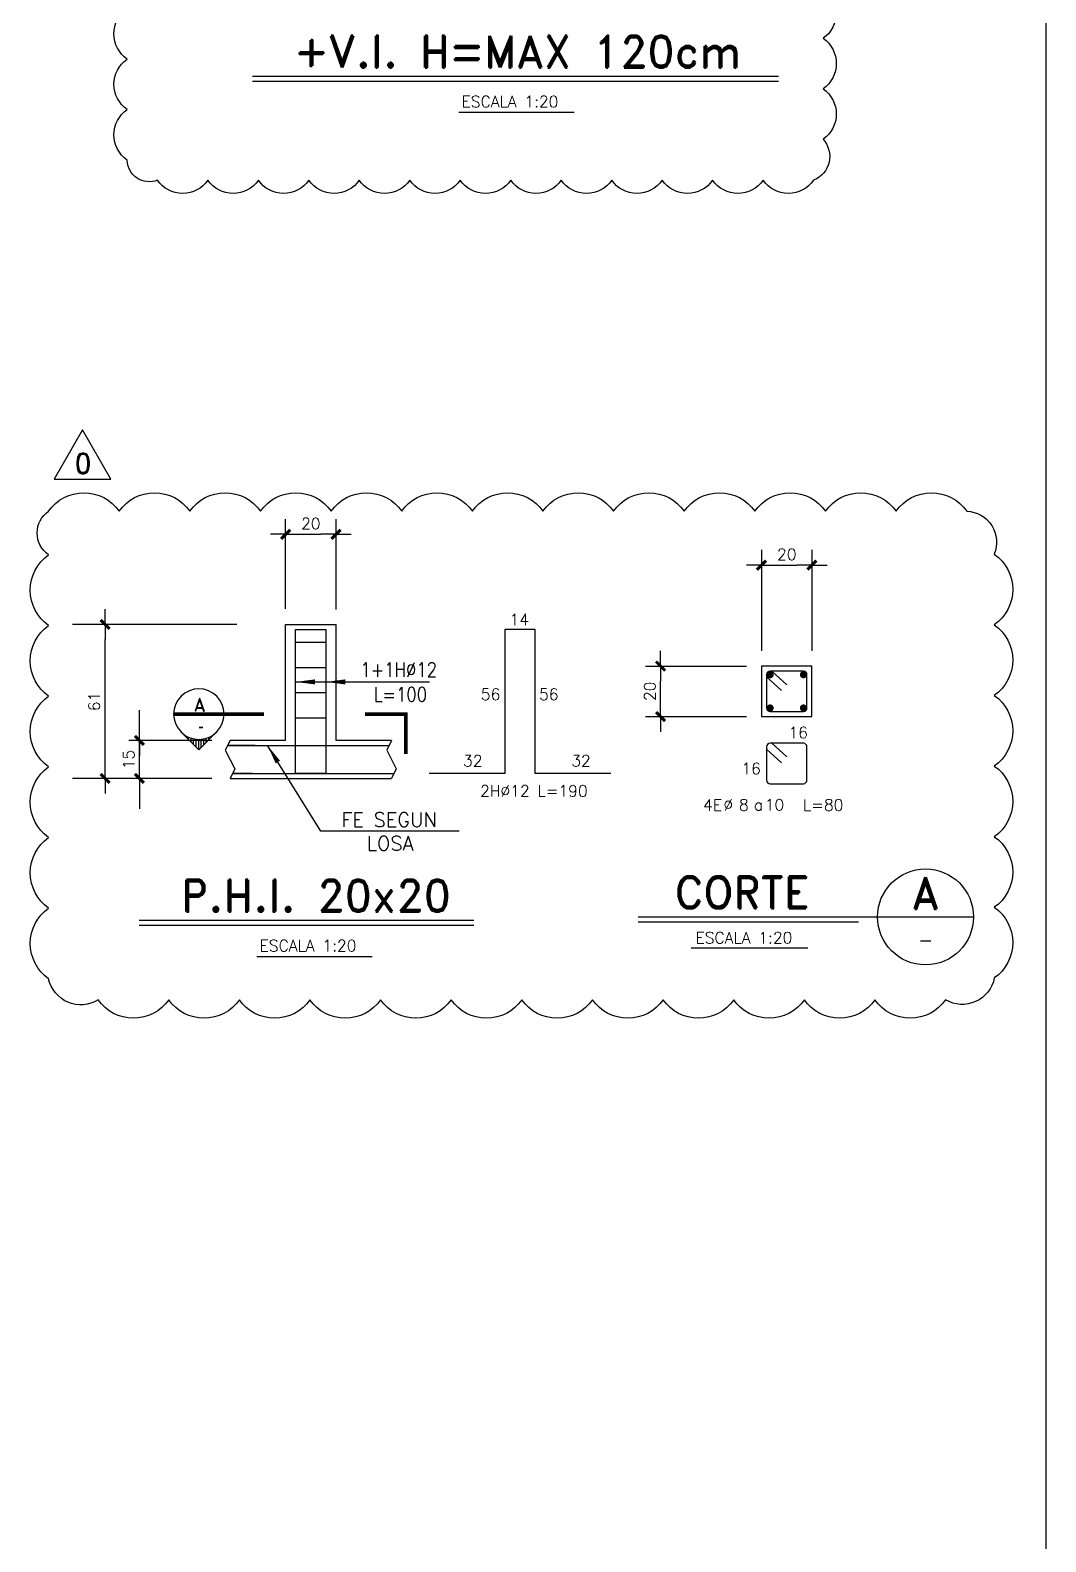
# Model space of a CAD drawing. Extents: x -4305 to 9892, y 67 to 16323.
# Drawn here: x 4681 to 5687, y 1843 to 3340 of the extents above; entities that cross this region are included whole.
import ezdxf
from ezdxf.enums import TextEntityAlignment as Align

# ---------------------------------------------------------------- set-up
doc = ezdxf.new("R2010")
doc.units = 0
doc.header["$LTSCALE"] = 30
doc.header["$MEASUREMENT"] = 0
doc.layers.get('0').update_dxf_attribs({"linetype": 'CONTINUOUS'})
for name, color, linetype in [('CONTORNOS', 3, 'CONTINUOUS'), ('RLA-CORTES', 5, 'CONTINUOUS'), ('RLA-FE', 7, 'CONTINUOUS'), ('RLA-FORMATO', 7, 'CONTINUOUS'), ('RLA-TEXTOS2', 6, 'CONTINUOUS'), ('RLE-REVISION 0', 1, 'CONTINUOUS')]:
    doc.layers.add(name, color=color, linetype=linetype)
doc.styles.add('ROMAND', font='romand', dxfattribs={"height": 31.5})
doc.styles.add('ROMANS', font='romans.shx', dxfattribs={"height": 11.25})
doc.styles.add('ROMANS0', font='romans.shx')
doc.styles.add('SIETE50', font='ROMAND.SHX', dxfattribs={"height": 31.5})
doc.dimstyles.new('ING20', dxfattribs={"dimscale": 50, "dimtxt": 11.25, "dimasz": 0.3, "dimexe": 0.3, "dimexo": 1, "dimgap": 0.1, "dimtad": 1, "dimlfac": 0.4, "dimzin": 12, "dimdsep": 46, "dimtxsty": 'ROMANS', "dimblk1": 'TICK1', "dimblk2": 'TICK1', "dimsah": 1, "dimcen": 0.09, "dimse1": 1, "dimse2": 1, "dimclrd": 2, "dimclre": 1, "dimclrt": 3, "dimadec": 0, "dimazin": 0, "dimtfac": 1, "dimtix": 1, "dimtmove": 2, "dimatfit": 3, "dimldrblk": 'TICK1', "dimfxl": 1, "dimtolj": 1, "dimtzin": 12, "dimarcsym": 0})

# ---------------------------------------------------------------- blocks, each defined once
blk = doc.blocks.new('TICK1')
at = {"color": 2}
for points in [[(0, 0), (-1, 0)], [(0, 0), (1, 0)]]:
    blk.add_lwpolyline(points, dxfattribs=at)
at = {"color": 2, "const_width": 0.2}
blk.add_lwpolyline([(-0.3, -0.3), (0.3, 0.3)], dxfattribs=at)
blk = doc.blocks.new('*D152')
at = {"layer": 'RLA-CORTES', "color": 2, "lineweight": -2, "transparency": 16777216}
for p, q in [((4789.1, 2651.4), (4789.1, 2666.4)), ((4789.1, 2598.9), (4789.1, 2636.4)), ((4789.1, 2583.9), (4789.1, 2568.9))]:
    blk.add_line(p, q, dxfattribs=at)
at = {"layer": 'RLA-CORTES', "color": 2, "lineweight": -2, "transparency": 16777216, "xscale": 15, "yscale": 15, "zscale": 15}
for p, rotation in [((4789.1, 2636.4), 270), ((4789.1, 2598.9), 90)]:
    blk.add_blockref('TICK1', p, dxfattribs=dict(at, rotation=rotation))
at = {"layer": 'RLA-CORTES', "color": 3, "transparency": 16777216, "insert": (4778.5, 2617.6), "char_height": 11.25, "attachment_point": 5, "rotation": 90, "style": 'ROMANS'}
blk.add_mtext('\\A1;15', dxfattribs=at)
blk = doc.blocks.new('*D153')
at = {"layer": 'RLA-CORTES', "color": 2, "lineweight": -2, "transparency": 16777216}
blk.add_line((4755.1, 2613.9), (4755.1, 2736.4), dxfattribs=at)
at = {"layer": 'RLA-CORTES', "color": 2, "lineweight": -2, "transparency": 16777216, "xscale": 15, "yscale": 15, "zscale": 15}
for p, rotation in [((4755.1, 2751.4), 90), ((4755.1, 2598.9), 270)]:
    blk.add_blockref('TICK1', p, dxfattribs=dict(at, rotation=rotation))
at = {"layer": 'RLA-CORTES', "color": 3, "transparency": 16777216, "insert": (4744.4, 2675.1), "char_height": 11.25, "attachment_point": 5, "rotation": 90, "style": 'ROMANS'}
blk.add_mtext('\\A1;61', dxfattribs=at)
blk = doc.blocks.new('rev-1')
at = {"color": 3}
blk.add_lwpolyline([(-0.1, 31.3), (-28.3, -17.5), (28, -17.5), (-0.1, 31.3)], dxfattribs=at)
at = {"color": 5, "linetype": 'Continuous', "style": 'ROMAND'}
blk.add_attdef('1', text='', height=20, dxfattribs=at).set_placement((0.4, -12), align=Align.CENTER)
blk = doc.blocks.new('FLECHA')
at = {"color": 2}
blk.add_lwpolyline([(0, 0, 0, 5, 0), (19.2, 0, 5, 5, 0)], format="xyseb", dxfattribs=at)
blk = doc.blocks.new('*D154')
at = {"layer": 'RLA-CORTES', "color": 2, "lineweight": -2, "transparency": 16777216}
blk.add_line((4948.9, 2840.6), (4968.9, 2840.6), dxfattribs=at)
at = {"layer": 'RLA-CORTES', "color": 2, "lineweight": -2, "transparency": 16777216, "xscale": 15, "yscale": 15, "zscale": 15, "rotation": 180}
blk.add_blockref('TICK1', (4933.9, 2840.6), dxfattribs=at)
at = {"layer": 'RLA-CORTES', "color": 2, "lineweight": -2, "transparency": 16777216, "xscale": 15, "yscale": 15, "zscale": 15}
blk.add_blockref('TICK1', (4983.9, 2840.6), dxfattribs=at)
at = {"layer": 'RLA-CORTES', "color": 3, "transparency": 16777216, "insert": (4958.9, 2851.3), "char_height": 11.25, "attachment_point": 5, "style": 'ROMANS'}
blk.add_mtext('\\A1;20', dxfattribs=at)
blk = doc.blocks.new('*D159')
at = {"layer": 'RLA-CORTES', "color": 2, "lineweight": -2, "transparency": 16777216}
blk.add_line((-100, 15), (-100, 35), dxfattribs=at)
at = {"layer": 'RLA-CORTES', "color": 2, "lineweight": -2, "transparency": 16777216, "xscale": 15, "yscale": 15, "zscale": 15}
for p, rotation in [((-100, 50), 90), ((-100, 0), 270)]:
    blk.add_blockref('TICK1', p, dxfattribs=dict(at, rotation=rotation))
at = {"layer": 'RLA-CORTES', "color": 3, "transparency": 16777216, "insert": (-110.625, 25), "char_height": 11.25, "attachment_point": 5, "rotation": 90, "style": 'ROMANS'}
blk.add_mtext('\\A1;20', dxfattribs=at)
blk = doc.blocks.new('*D160')
at = {"layer": 'RLA-CORTES', "color": 2, "lineweight": -2, "transparency": 16777216}
blk.add_line((15, 150), (35, 150), dxfattribs=at)
at = {"layer": 'RLA-CORTES', "color": 2, "lineweight": -2, "transparency": 16777216, "xscale": 15, "yscale": 15, "zscale": 15, "rotation": 180}
blk.add_blockref('TICK1', (0, 150), dxfattribs=at)
at = {"layer": 'RLA-CORTES', "color": 2, "lineweight": -2, "transparency": 16777216, "xscale": 15, "yscale": 15, "zscale": 15}
blk.add_blockref('TICK1', (50, 150), dxfattribs=at)
at = {"layer": 'RLA-CORTES', "color": 3, "transparency": 16777216, "insert": (25, 160.625), "char_height": 11.25, "attachment_point": 5, "style": 'ROMANS'}
blk.add_mtext('\\A1;20', dxfattribs=at)
blk = doc.blocks.new('TITULO_CORTE')
at = {"layer": 'RLA-CORTES', "color": 6}
for p, q in [((-45.8, -250), (286.2, -250)), ((-45.8, -255), (172.2, -255))]:
    blk.add_line(p, q, dxfattribs=at)
at = {"layer": 'RLA-CORTES', "color": 3}
blk.add_line((6.6, -280.5), (122.1, -280.5), dxfattribs=at)
blk.add_circle((238.7, -250), 47.5, dxfattribs=at)
at = {"layer": 'RLA-CORTES', "color": 6, "style": 'SIETE50'}
blk.add_text('CORTE', height=31.5, dxfattribs=at).set_placement((-9.6, -241.4))
at = {"layer": 'RLA-CORTES', "color": 6, "style": 'SIETE50', "flags": 12}
blk.add_attdef('CORTE', text='', height=31.5, dxfattribs=at).set_placement((238.8, -226.4), align=Align.MIDDLE_CENTER)
at = {"layer": 'RLA-CORTES', "color": 3, "style": 'ROMANS', "flags": 12}
blk.add_attdef('ESCALA', (10.9, -276.3), '', height=11.2, dxfattribs=at)
blk.add_attdef('PLANO', text='', height=13, dxfattribs=at).set_placement((238.9, -272.8), align=Align.MIDDLE)
blk = doc.blocks.new('*U163')
for p, q in [((5, -95.7), (19.8, -109.2)), ((10.3, -90), (25.1, -103.5))]:
    blk.add_line(p, q)
at = {"layer": 'RLA-CORTES', "color": 0}
for p, q in [((5, -93.5), (5, -126.5)), ((41.5, -90), (8.5, -90)), ((45, -126.5), (45, -93.5)), ((8.5, -130), (41.5, -130))]:
    blk.add_line(p, q, dxfattribs=at)
for centre, start, end in [((8.5, -93.5), 90, 180), ((41.5, -93.5), 0, 90), ((8.5, -126.5), 180, 270), ((41.5, -126.5), 270, 0)]:
    blk.add_arc(centre, 3.5, start, end, dxfattribs=at)
at = {"layer": 'RLA-FE', "color": 3, "style": 'ROMANS'}
for tag, flags, p in [('PARCIAL1', 8, (36.3, -85)), ('DIAM', 12, (-17.5, -156.8))]:
    blk.add_attdef(tag, text='', height=11.2, dxfattribs=dict(at, flags=flags)).set_placement(p, align=Align.CENTER)
at = {"layer": 'RLA-FE', "color": 3, "style": 'ROMANS', "flags": 8}
for tag, p in [('PARCIAL2', (-0.6, -120.6)), ('ESTRIBO', (-39, -156.8))]:
    blk.add_attdef(tag, text='', height=11.2, dxfattribs=at).set_placement(p, align=Align.RIGHT)
at = {"layer": 'RLA-FE', "color": 3, "style": 'ROMANS'}
for tag, p, flags in [('PHI', (-37.8, -156.5), 12), ('A', (-7.7, -156.5), 12), ('ESP', (3.2, -156.5), 12), ('TEXTO_FE1', (41.1, -156.8), 8), ('TIPO', (36.9, -210.2), 13), ('CORTE', (23.1, -229.2), 13), ('NUM', (31, -248.9), 13)]:
    blk.add_attdef(tag, p, '', height=11.2, dxfattribs=dict(at, flags=flags))
blk = doc.blocks.new('*U165')
at = {"color": 2}
for p, q in [((10.3, 45), (25.1, 31.5)), ((5, 39.3), (19.8, 25.8))]:
    blk.add_line(p, q, dxfattribs=at)
at = {"layer": 'RLA-CORTES', "color": 2}
for p, q in [((41.5, 45), (8.5, 45)), ((5, 41.5), (5, 8.5)), ((45, 8.5), (45, 41.5)), ((8.5, 5), (41.5, 5))]:
    blk.add_line(p, q, dxfattribs=at)
for centre, start, end in [((8.5, 41.5), 90, 180), ((41.5, 41.5), 0, 90), ((8.5, 8.5), 180, 270), ((41.5, 8.5), 270, 0)]:
    blk.add_arc(centre, 3.5, start, end, dxfattribs=at)
blk = doc.blocks.new('*X166')
at = {"color": 0}
for p, q in [((2582.5, 1329.2), (2582.5, 1332.9)), ((2585, 1329.9), (2585, 1335.4)), ((2587.5, 1330.3), (2587.5, 1337.9)), ((2590, 1330.5), (2590, 1340.4)), ((2592.5, 1330.4), (2592.5, 1338.9)), ((2595, 1330.1), (2595, 1336.4)), ((2597.5, 1329.5), (2597.5, 1333.9)), ((2575, 1325.1), (2575, 1325.4)), ((2577.5, 1326.9), (2577.5, 1327.9)), ((2580, 1328.2), (2580, 1330.4)), ((2600, 1328.6), (2600, 1331.4)), ((2602.5, 1327.4), (2602.5, 1328.9)), ((2605, 1325.9), (2605, 1326.4)), ((2607.5, 1323.8), (2607.5, 1323.9))]:
    blk.add_line(p, q, dxfattribs=at)
blk = doc.blocks.new('*U168')
at = {"layer": 'RLA-CORTES', "color": 2, "linetype": 'Continuous'}
for p, q in [((-112.3, -17.7), (-94.6, -35.4)), ((-94.6, -35.4), (-77, -17.7))]:
    blk.add_line(p, q, dxfattribs=at)
at = {"layer": 'RLA-CORTES', "color": 2, "linetype": 'Continuous', "const_width": 3.5}
blk.add_lwpolyline([(-119.6, 0), (-30, 0)], dxfattribs=at)
at = {"layer": 'RLA-CORTES', "color": 2, "const_width": 3.51}
blk.add_lwpolyline([(110.5, -39.5), (110.5, 0), (70, 0)], dxfattribs=at)
at = {"layer": 'RLA-CORTES', "color": 1, "linetype": 'Continuous'}
blk.add_arc((-94.6, 0), 25, 315, 225, dxfattribs=at)
at = {"layer": 'RLA-CORTES', "color": 2, "linetype": 'Continuous'}
blk.add_arc((-94.6, 0), 25, 225, 315, dxfattribs=at)
at = {"layer": 'RLA-CORTES', "color": 2, "linetype": 'Continuous', "xscale": -1, "rotation": 180}
blk.add_blockref('*X166', (-2685.1, 1305.5), dxfattribs=at)
at = {"layer": 'RLA-CORTES', "color": 3, "linetype": 'Continuous', "style": 'ROMAND', "flags": 12}
blk.add_attdef('CORTE', text='', height=13, dxfattribs=at).set_placement((-93.9, 9.4), align=Align.MIDDLE_CENTER)
at = {"layer": 'RLA-CORTES', "color": 3, "linetype": 'Continuous', "flags": 12}
blk.add_attdef('PLANO', text='', height=13, dxfattribs=at).set_placement((-92.5, -18.4), align=Align.CENTER)
at = {"layer": 'RLA-CORTES', "color": 3, "linetype": 'Continuous', "style": 'ROMAND', "flags": 13}
blk.add_attdef('NUM', text='', height=13, dxfattribs=at).set_placement((-18.7, -47.9), align=Align.MIDDLE)
blk = doc.blocks.new('PUNTO1')
at = {"layer": 'RLA-CORTES', "color": 2, "const_width": 3.5}
blk.add_lwpolyline([(-1.8, 0, 1), (1.8, 0, 1)], format="xyb", close=True, dxfattribs=at)
blk = doc.blocks.new('*U158')
at = {"layer": 'RLA-CORTES', "color": 1}
for p, q in [((0, 165), (0, 65)), ((50, 165), (50, 65)), ((-115, 50), (-15, 50)), ((-115, 0), (-15, 0))]:
    blk.add_line(p, q, dxfattribs=at)
at = {"layer": 'RLA-CORTES'}
for p, q in [((50, 50), (0, 50)), ((0, 50), (0, 0)), ((50, 0), (50, 50)), ((0, 0), (50, 0))]:
    blk.add_line(p, q, dxfattribs=at)
dim = blk.add_linear_dim(base=(50, 150), p1=(0, 150), p2=(50, 150), dimstyle='ING20', dxfattribs=at)
dim.commit()
dim.dimension.update_dxf_attribs({"geometry": '*D160', "text_midpoint": (25, 160.625)})
dim = blk.add_linear_dim(base=(-100, 50), p1=(-100, 0), p2=(-100, 50), angle=90, dimstyle='ING20', dxfattribs=at)
dim.commit()
dim.dimension.update_dxf_attribs({"geometry": '*D159', "text_midpoint": (-110.625, 25)})

msp = doc.modelspace()

# ---------------------------------------------------------------- linework, layer by layer
at = {"layer": 'CONTORNOS', "color": 2}
for points in [[(4878.869, 2636.354), (4874.18, 2626.977), (4883.557, 2608.224), (4878.869, 2598.848)], [(5038.869, 2636.354), (5034.18, 2626.977), (5043.557, 2608.224), (5038.869, 2598.848)]]:
    msp.add_lwpolyline(points, dxfattribs=at)
at = {"layer": 'RLA-CORTES', "color": 1}
for p, q in [((4933.881, 2766.855), (4933.881, 2855.642)), ((4983.881, 2766.143), (4983.881, 2855.642)), ((4885.611, 2751.354), (4722.867, 2751.354)), ((4943.869, 2694.446), (5076.372, 2694.446)), ((4860.866, 2636.363), (4778.548, 2636.363)), ((4968.721, 2546.79), (4916.131, 2631.354)), ((4860.866, 2598.854), (4722.867, 2598.854)), ((5105.702, 2546.79), (4968.721, 2546.79))]:
    msp.add_line(p, q, dxfattribs=at)
at = {"layer": 'RLA-CORTES'}
for p, q in [((4933.869, 2636.354), (4933.869, 2751.354)), ((4933.869, 2751.354), (4983.869, 2751.354)), ((4983.869, 2636.354), (4983.869, 2751.354)), ((4933.869, 2636.354), (4878.869, 2636.354)), ((5038.869, 2636.354), (4983.869, 2636.354)), ((4878.869, 2598.854), (5038.869, 2598.854))]:
    msp.add_line(p, q, dxfattribs=at)
at = {"layer": 'RLA-CORTES', "color": 2}
for p, q in [((4943.869, 2733.854), (4973.869, 2733.854)), ((4943.869, 2708.854), (4973.869, 2708.854)), ((4943.869, 2683.854), (4973.869, 2683.854)), ((4943.869, 2658.854), (4973.869, 2658.854)), ((4903.892, 2631.354), (4876.369, 2631.354)), ((4876.388, 2631.354), (5036.369, 2631.354)), ((4881.368, 2603.845), (5041.369, 2603.845)), ((4901.069, 2603.845), (4881.369, 2603.845))]:
    msp.add_line(p, q, dxfattribs=at)
msp.add_lwpolyline([(4943.869, 2746.354), (4973.869, 2746.354), (4973.869, 2603.845), (4943.869, 2603.845)], close=True, dxfattribs=at)
at = {"layer": 'RLA-CORTES', "color": 7}
msp.add_lwpolyline([(5256.227, 2603.845), (5181.227, 2603.845), (5181.227, 2746.354), (5151.227, 2746.354), (5151.227, 2603.845), (5076.227, 2603.845)], dxfattribs=at)
at = {"layer": 'RLA-FORMATO', "color": 6, "linetype": 'Continuous'}
msp.add_line((5686.9, 4123.098), (5686.9, 68.098), dxfattribs=at)
at = {"layer": 'RLA-TEXTOS2', "color": 6}
for p, q in [((4901.074, 3294.336), (5422.024, 3294.336)), ((4901.074, 3289.336), (5422.024, 3289.336)), ((4788.817, 2458.432), (5120.283, 2458.432)), ((4788.817, 2453.432), (5120.283, 2453.432))]:
    msp.add_line(p, q, dxfattribs=at)
at = {"layer": 'RLA-TEXTOS2', "color": 3}
for p, q in [((5105.644, 3258.571), (5219.74, 3258.571)), ((4905.567, 2422.667), (5019.662, 2422.667))]:
    msp.add_line(p, q, dxfattribs=at)
at = {"layer": 'RLE-REVISION 0'}
msp.add_lwpolyline([(5466.386, 3381.812, -0.52056705), (5466.386, 3331.812, -0.52056705), (5466.386, 3281.812, -0.52056705), (5466.386, 3231.812, -0.52056705), (5456.935, 3191.263, -0.52056705), (5406.935, 3191.263, -0.52056705), (5356.935, 3191.263, -0.52056705), (5306.935, 3191.263, -0.52056705), (5256.935, 3191.263, -0.52056705), (5206.935, 3191.263, -0.52056705), (5156.935, 3191.263, -0.52056705), (5106.935, 3191.263, -0.52056705), (5056.935, 3191.263, -0.52056705), (5006.935, 3191.263, -0.52056705), (4956.935, 3191.263, -0.52056705), (4906.935, 3191.263, -0.52056705), (4856.935, 3191.263, -0.52056705), (4806.935, 3191.263, -0.52056705), (4776.949, 3211.278, -0.52056705), (4776.949, 3261.278, -0.52056705), (4776.949, 3311.278, -0.52056705), (4776.949, 3361.278, -0.52056705)], format="xyb", dxfattribs=at)
msp.add_lwpolyline([(4699.176, 2863.561, -0.52056705), (4769.129, 2863.561, -0.52056705), (4839.082, 2863.561, -0.52056705), (4909.036, 2863.561, -0.52056705), (4978.989, 2863.561, -0.52056705), (5048.942, 2863.561, -0.52056705), (5118.895, 2863.561, -0.52056705), (5188.849, 2863.561, -0.52056705), (5258.802, 2863.561, -0.52056705), (5328.755, 2863.561, -0.52056705), (5398.708, 2863.561, -0.52056705), (5468.662, 2863.561, -0.52056705), (5538.615, 2863.561, -0.52056705), (5608.568, 2863.561, -0.52056705), (5635.938, 2820.977, -0.52056705), (5635.938, 2751.024, -0.52056705), (5635.938, 2681.07, -0.52056705), (5635.938, 2611.117, -0.52056705), (5635.938, 2541.164, -0.52056705), (5635.938, 2471.21, -0.52056705), (5635.938, 2401.257, -0.52056705), (5587.653, 2379.589, -0.52056705), (5517.7, 2379.589, -0.52056705), (5447.746, 2379.589, -0.52056705), (5377.793, 2379.589, -0.52056705), (5307.84, 2379.589, -0.52056705), (5237.886, 2379.589, -0.52056705), (5167.933, 2379.589, -0.52056705), (5097.98, 2379.589, -0.52056705), (5028.027, 2379.589, -0.52056705), (4958.073, 2379.589, -0.52056705), (4888.12, 2379.589, -0.52056705), (4818.167, 2379.589, -0.52056705), (4748.214, 2379.589, -0.52056705), (4699.176, 2400.504, -0.52056705), (4699.176, 2470.457, -0.52056705), (4699.176, 2540.411, -0.52056705), (4699.176, 2610.364, -0.52056705), (4699.176, 2680.317, -0.52056705), (4699.176, 2750.27, -0.52056705), (4699.176, 2820.224, -0.52056705)], format="xyb", close=True, dxfattribs=at)

# ---------------------------------------------------------------- block references
at = {"layer": 'RLA-CORTES', "xscale": -1}
for p in [(5446.837, 2701.611), (5446.837, 2668.611)]:
    msp.add_blockref('PUNTO1', p, dxfattribs=at)
at = {"layer": 'RLA-CORTES'}
for name, p in [('PUNTO1', (5413.837, 2701.611)), ('PUNTO1', (5413.837, 2668.611)), ('*U165', (5405.337, 2660.111)), ('*U158', (5405.337, 2660.111))]:
    msp.add_blockref(name, p, dxfattribs=at)
ref = msp.add_blockref('TITULO_CORTE', (5329.076, 2711.715), dxfattribs=at)
ref.add_attrib('ESCALA', 'ESCALA 1:20', (5339.954, 2435.463), dxfattribs={"color": 3, "height": 11.25, "style": 'ROMANS'})
ref.add_attrib('CORTE', 'A', dxfattribs={"color": 6, "height": 31.5, "style": 'SIETE50'}).set_placement((5567.868, 2485.316), align=Align.MIDDLE_CENTER)
ref.add_attrib('PLANO', '-', dxfattribs={"color": 3, "height": 13, "style": 'ROMANS'}).set_placement((5567.942, 2438.922), align=Align.MIDDLE)
at = {"layer": 'RLA-CORTES', "color": 1}
for p in [(4943.869, 2694.446), (4973.869, 2694.446)]:
    msp.add_blockref('FLECHA', p, dxfattribs=at)
at = {"layer": 'RLA-CORTES'}
ref = msp.add_blockref('*U168', (4942.613, 2662.563), dxfattribs=at)
ref.add_attrib('CORTE', 'A', dxfattribs={"color": 3, "linetype": 'Continuous', "height": 13, "style": 'ROMAND'}).set_placement((4848.674, 2671.98), align=Align.MIDDLE_CENTER)
ref.add_attrib('PLANO', '-', dxfattribs={"color": 3, "linetype": 'Continuous', "height": 13}).set_placement((4850.144, 2644.202), align=Align.CENTER)
at = {"layer": 'RLA-CORTES', "color": 1, "rotation": 301.8775577513566}
msp.add_blockref('FLECHA', (4916.131, 2631.354), dxfattribs=at)
at = {"layer": 'RLA-FE'}
ref = msp.add_blockref('*U163', (5405.337, 2723.636), dxfattribs=at)
ref.add_attrib('DIAM', '8', dxfattribs={"color": 3, "height": 11.25, "style": 'ROMANS'}).set_placement((5387.853, 2566.878), align=Align.CENTER)
ref.add_attrib('ESTRIBO', '4E', dxfattribs={"color": 3, "height": 11.25, "style": 'ROMANS'}).set_placement((5366.361, 2566.878), align=Align.RIGHT)
ref.add_attrib('TEXTO_FE1', 'L=80', (5446.428, 2566.878), dxfattribs={"color": 3, "height": 11.25, "style": 'ROMANS'})
ref.add_attrib('PHI', '%%C', (5367.553, 2567.092), dxfattribs={"color": 3, "height": 11.25, "style": 'ROMANS'})
ref.add_attrib('A', 'a', (5397.644, 2567.092), dxfattribs={"color": 3, "height": 11.25, "style": 'ROMANS'})
ref.add_attrib('ESP', '10', (5408.499, 2567.092), dxfattribs={"color": 3, "height": 11.25, "style": 'ROMANS'})
ref.add_attrib('PARCIAL1', '16', dxfattribs={"color": 3, "height": 11.25, "style": 'ROMANS'}).set_placement((5441.663, 2638.622), align=Align.CENTER)
ref.add_attrib('PARCIAL2', '16', dxfattribs={"color": 3, "height": 11.25, "style": 'ROMANS'}).set_placement((5404.727, 2602.998), align=Align.RIGHT)
at = {"layer": 'RLE-REVISION 0'}
msp.add_blockref('rev-1', (4732.959, 2912.768), dxfattribs=at).add_auto_attribs({'1': '0'})

# ---------------------------------------------------------------- texts
at = {"layer": 'RLA-CORTES', "color": 3, "style": 'ROMANS0'}
for s, p in [('14', (5165.387, 2756.193)), ('56', (5136.956, 2682.128)), ('56', (5194.624, 2682.128)), ('32', (5119.312, 2616.342)), ('32', (5226.499, 2616.342))]:
    msp.add_text(s, height=11.2499, dxfattribs=at).set_placement(p, align=Align.MIDDLE)
at = {"layer": 'RLA-CORTES', "color": 9, "style": 'ROMANS', "width": 0.85}
for s, p in [('1+1H%%C12', (5045.974, 2699.537)), ('L=100', (5047.673, 2675.012))]:
    msp.add_text(s, height=14.07, dxfattribs=at).set_placement(p, align=Align.CENTER)
at = {"layer": 'RLA-CORTES', "color": 3, "style": 'ROMANS0'}
msp.add_text('2H%%C12 L=190', height=11.24989, dxfattribs=at).set_placement((5179.828, 2580.812), align=Align.CENTER)
at = {"layer": 'RLA-CORTES', "color": 9, "style": 'ROMANS'}
for s, p in [('FE SEGUN', (5036.442, 2550.952)), ('LOSA', (5037.382, 2527.473))]:
    msp.add_text(s, height=14.0667, dxfattribs=at).set_placement(p, align=Align.CENTER)
at = {"layer": 'RLA-TEXTOS2', "color": 6, "style": 'SIETE50'}
for s, p in [('+V.I. H=MAX 120cm', (5164.115, 3302.918)), ('P.H.I. 20x20', (4964.038, 2467.014))]:
    msp.add_text(s, height=31.5, dxfattribs=at).set_placement(p, align=Align.CENTER)
at = {"layer": 'RLA-TEXTOS2', "color": 3, "style": 'ROMANS'}
for p in [(5108.244, 3263.524), (4908.166, 2427.62)]:
    msp.add_text('ESCALA 1:20', height=11.25, dxfattribs=at).set_placement(p)

# ---------------------------------------------------------------- dimensions: what is measured, and where the dimension line sits
at = {"layer": 'RLA-CORTES'}
dim = msp.add_linear_dim(base=(4983.881, 2840.642), p1=(4933.881, 2840.642), p2=(4983.881, 2840.642), dimstyle='ING20', dxfattribs=at)
dim.commit()
dim.dimension.update_dxf_attribs({"geometry": '*D154', "text_midpoint": (4958.881, 2851.267)})
for base, p1, p2, angle, picture, middle in [((4755.058, 2751.354), (4722.867, 2598.854), (4722.867, 2751.354), 90, '*D153', (4744.433, 2675.104)), ((4789.118, 2636.363), (4789.118, 2598.854), (4789.118, 2636.363), 270, '*D152', (4778.493, 2617.608))]:
    dim = msp.add_linear_dim(base=base, p1=p1, p2=p2, angle=angle, dimstyle='ING20', dxfattribs=at)
    dim.commit()
    dim.dimension.update_dxf_attribs({"geometry": picture, "text_midpoint": middle})

doc.saveas('drawing.dxf')
